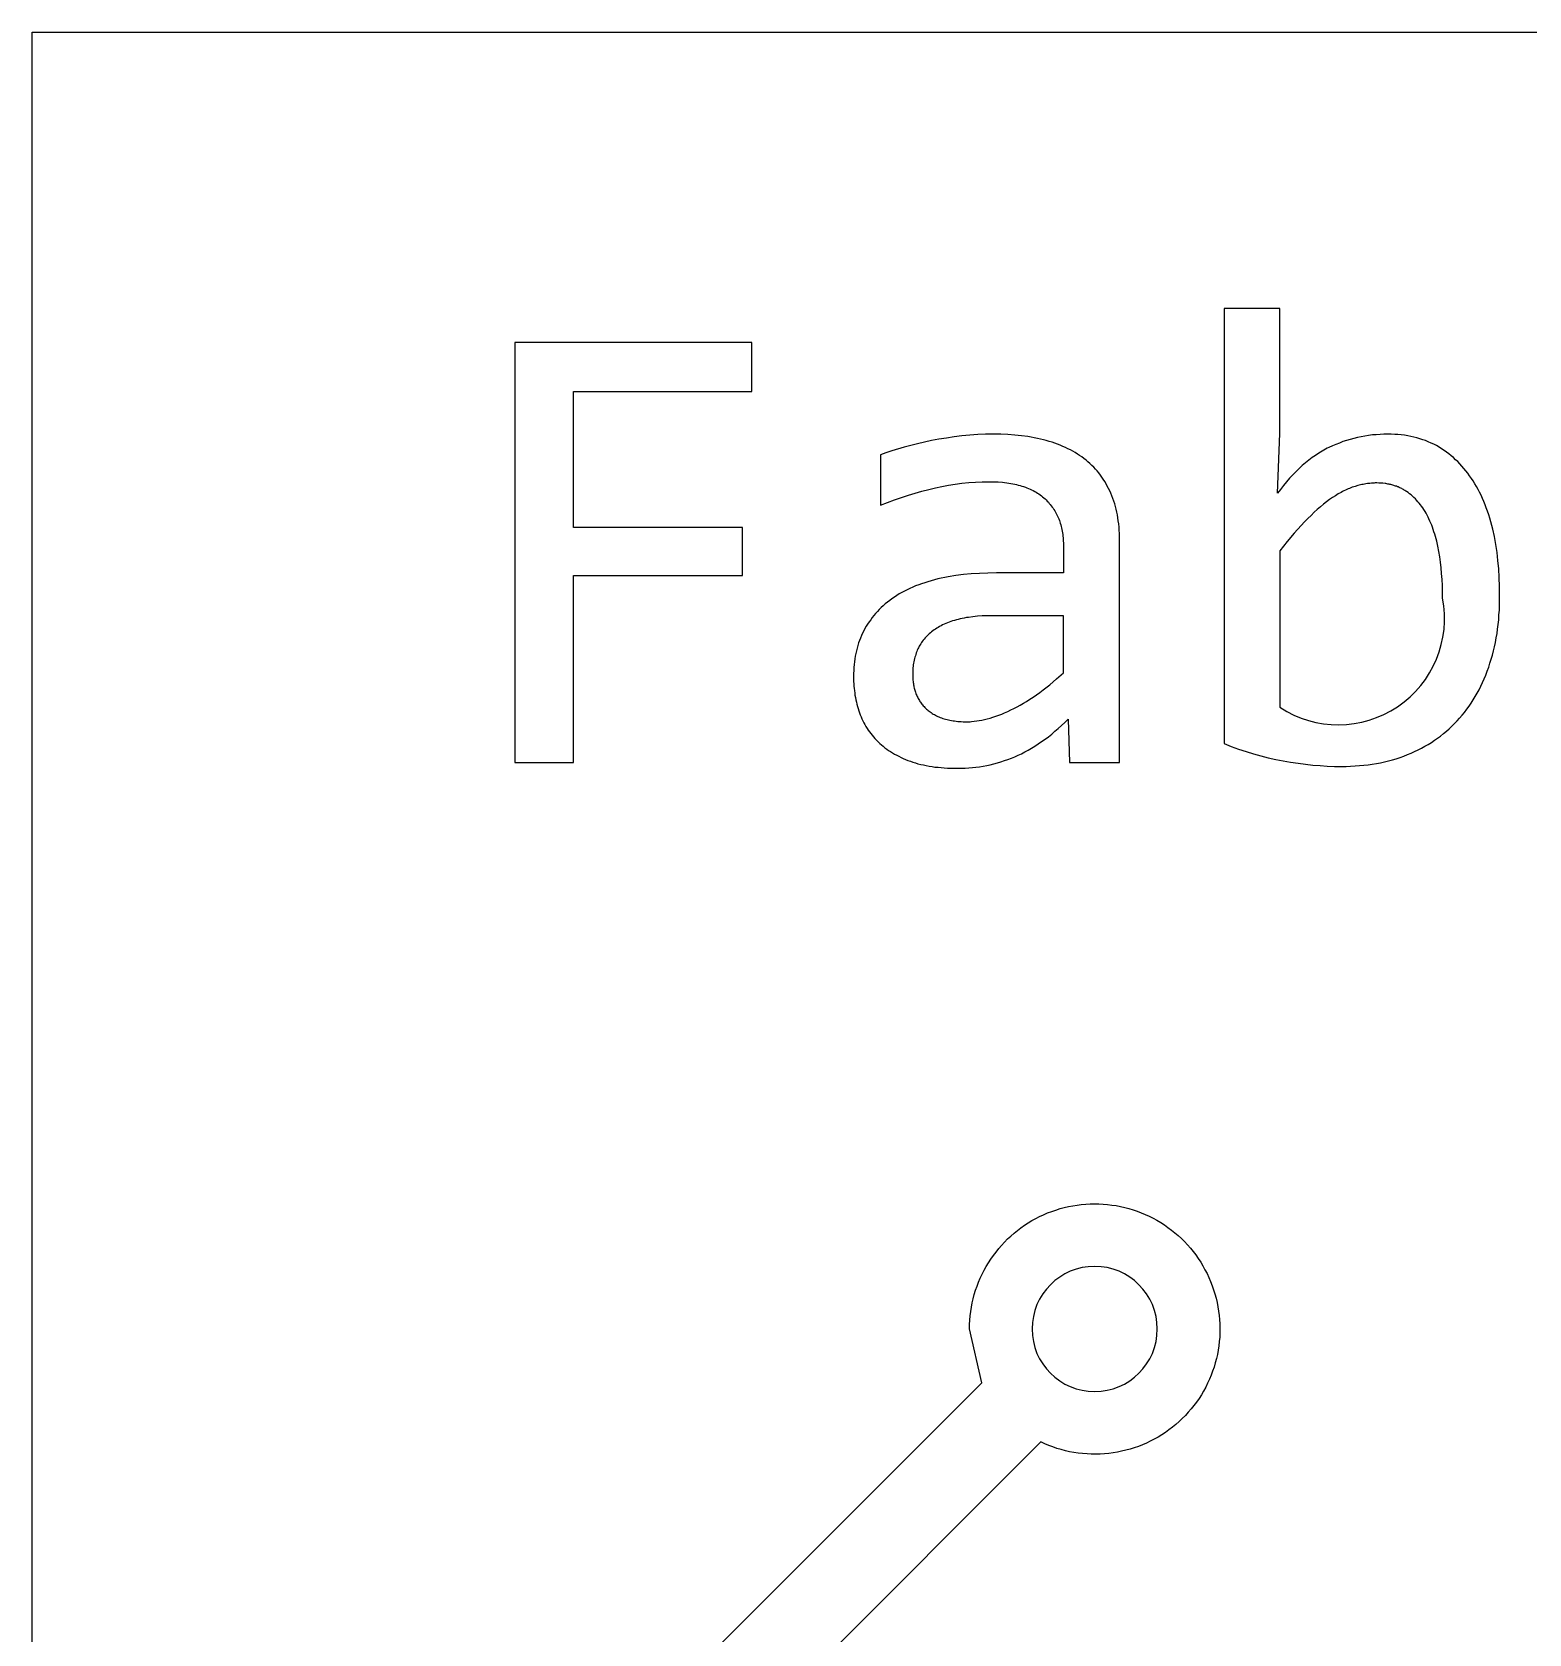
# Model space of a CAD drawing. Extents: x 77.4 to 152.4, y 0 to 50.
# Drawn here: x 77.38 to 88.14, y 38.49 to 50 of the extents above; entities that cross this region are included whole.
import ezdxf

# ---------------------------------------------------------------- set-up
doc = ezdxf.new("R2010")
doc.units = 0
doc.layers.add('DEFAULT', color=7, linetype='CONTINUOUS')

msp = doc.modelspace()

# ---------------------------------------------------------------- linework, layer by layer
at = {"layer": 'DEFAULT'}
for p, q in [((77.378, 0), (77.378, 50)), ((77.378, 50), (152.378, 50)), ((86.348, 48.013), (85.946, 48.013)), ((85.946, 48.013), (85.946, 44.886)), ((86.348, 47.114), (86.348, 48.013)), ((82.551, 47.768), (80.848, 47.768)), ((80.848, 47.768), (80.848, 44.749)), ((82.551, 47.417), (82.551, 47.768)), ((81.269, 46.438), (81.269, 47.417)), ((81.269, 47.417), (82.551, 47.417)), ((84.061, 47.097), (84.005, 47.09)), ((84.118, 47.103), (84.061, 47.097)), ((84.175, 47.107), (84.118, 47.103)), ((84.232, 47.109), (84.175, 47.107)), ((84.29, 47.11), (84.232, 47.109)), ((84.342, 47.109), (84.29, 47.11)), ((84.392, 47.107), (84.342, 47.109)), ((84.441, 47.103), (84.392, 47.107)), ((84.489, 47.098), (84.441, 47.103)), ((84.536, 47.092), (84.489, 47.098)), ((86.329, 46.685), (86.348, 47.114)), ((86.958, 47.096), (86.931, 47.091)), ((86.985, 47.1), (86.958, 47.096)), ((87.012, 47.104), (86.985, 47.1)), ((87.04, 47.106), (87.012, 47.104)), ((87.068, 47.108), (87.04, 47.106)), ((87.095, 47.109), (87.068, 47.108)), ((87.124, 47.11), (87.095, 47.109)), ((87.148, 47.109), (87.124, 47.11)), ((87.173, 47.108), (87.148, 47.109)), ((87.196, 47.107), (87.173, 47.108)), ((87.22, 47.105), (87.196, 47.107)), ((87.243, 47.102), (87.22, 47.105)), ((87.266, 47.098), (87.243, 47.102)), ((87.288, 47.094), (87.266, 47.098)), ((87.31, 47.089), (87.288, 47.094)), ((83.557, 46.989), (83.516, 46.976)), ((83.646, 47.016), (83.557, 46.989)), ((83.694, 47.029), (83.646, 47.016)), ((83.743, 47.041), (83.694, 47.029)), ((83.793, 47.053), (83.743, 47.041)), ((83.844, 47.064), (83.793, 47.053)), ((83.896, 47.073), (83.844, 47.064)), ((83.95, 47.082), (83.896, 47.073)), ((84.005, 47.09), (83.95, 47.082)), ((84.559, 47.088), (84.536, 47.092)), ((84.582, 47.084), (84.559, 47.088)), ((84.604, 47.079), (84.582, 47.084)), ((84.626, 47.074), (84.604, 47.079)), ((84.647, 47.069), (84.626, 47.074)), ((84.668, 47.064), (84.647, 47.069)), ((84.689, 47.058), (84.668, 47.064)), ((84.71, 47.051), (84.689, 47.058)), ((84.73, 47.045), (84.71, 47.051)), ((84.75, 47.037), (84.73, 47.045)), ((84.769, 47.03), (84.75, 47.037)), ((84.788, 47.022), (84.769, 47.03)), ((84.806, 47.014), (84.788, 47.022)), ((84.824, 47.005), (84.806, 47.014)), ((84.842, 46.996), (84.824, 47.005)), ((84.859, 46.987), (84.842, 46.996)), ((84.876, 46.977), (84.859, 46.987)), ((86.639, 46.981), (86.627, 46.973)), ((86.651, 46.988), (86.639, 46.981)), ((86.663, 46.995), (86.651, 46.988)), ((86.675, 47.001), (86.663, 46.995)), ((86.688, 47.008), (86.675, 47.001)), ((86.7, 47.014), (86.688, 47.008)), ((86.725, 47.026), (86.7, 47.014)), ((86.75, 47.036), (86.725, 47.026)), ((86.775, 47.046), (86.75, 47.036)), ((86.8, 47.056), (86.775, 47.046)), ((86.826, 47.064), (86.8, 47.056)), ((86.852, 47.072), (86.826, 47.064)), ((86.878, 47.079), (86.852, 47.072)), ((86.905, 47.086), (86.878, 47.079)), ((86.931, 47.091), (86.905, 47.086)), ((87.332, 47.083), (87.31, 47.089)), ((87.353, 47.077), (87.332, 47.083)), ((87.374, 47.07), (87.353, 47.077)), ((87.394, 47.063), (87.374, 47.07)), ((87.414, 47.055), (87.394, 47.063)), ((87.434, 47.046), (87.414, 47.055)), ((87.453, 47.037), (87.434, 47.046)), ((87.463, 47.032), (87.453, 47.037)), ((87.472, 47.027), (87.463, 47.032)), ((87.491, 47.016), (87.472, 47.027)), ((87.509, 47.005), (87.491, 47.016)), ((87.527, 46.993), (87.509, 47.005)), ((87.544, 46.981), (87.527, 46.993)), ((87.562, 46.968), (87.544, 46.981)), ((83.516, 46.976), (83.477, 46.962)), ((83.477, 46.962), (83.477, 46.599)), ((84.892, 46.967), (84.876, 46.977)), ((84.908, 46.956), (84.892, 46.967)), ((84.924, 46.946), (84.908, 46.956)), ((84.939, 46.934), (84.924, 46.946)), ((84.954, 46.923), (84.939, 46.934)), ((84.968, 46.911), (84.954, 46.923)), ((84.982, 46.898), (84.968, 46.911)), ((84.996, 46.885), (84.982, 46.898)), ((85.009, 46.872), (84.996, 46.885)), ((85.021, 46.859), (85.009, 46.872)), ((86.508, 46.884), (86.485, 46.863)), ((86.532, 46.904), (86.508, 46.884)), ((86.555, 46.923), (86.532, 46.904)), ((86.579, 46.941), (86.555, 46.923)), ((86.603, 46.957), (86.579, 46.941)), ((86.627, 46.973), (86.603, 46.957)), ((87.578, 46.955), (87.562, 46.968)), ((87.595, 46.941), (87.578, 46.955)), ((87.61, 46.926), (87.595, 46.941)), ((87.626, 46.912), (87.61, 46.926)), ((87.641, 46.896), (87.626, 46.912)), ((87.656, 46.88), (87.641, 46.896)), ((87.67, 46.864), (87.656, 46.88)), ((87.684, 46.847), (87.67, 46.864)), ((83.966, 46.743), (84.014, 46.751)), ((84.014, 46.751), (84.062, 46.757)), ((84.062, 46.757), (84.111, 46.762)), ((84.111, 46.762), (84.16, 46.765)), ((84.16, 46.765), (84.208, 46.767)), ((84.208, 46.767), (84.257, 46.768)), ((84.257, 46.768), (84.291, 46.767)), ((84.291, 46.767), (84.323, 46.766)), ((84.323, 46.766), (84.354, 46.764)), ((84.354, 46.764), (84.369, 46.762)), ((84.369, 46.762), (84.384, 46.76)), ((84.384, 46.76), (84.398, 46.758)), ((84.398, 46.758), (84.413, 46.756)), ((84.413, 46.756), (84.427, 46.753)), ((84.427, 46.753), (84.441, 46.751)), ((84.441, 46.751), (84.454, 46.748)), ((85.034, 46.845), (85.021, 46.859)), ((85.045, 46.831), (85.034, 46.845)), ((85.057, 46.816), (85.045, 46.831)), ((85.068, 46.801), (85.057, 46.816)), ((85.078, 46.785), (85.068, 46.801)), ((85.088, 46.77), (85.078, 46.785)), ((85.098, 46.753), (85.088, 46.77)), ((85.107, 46.737), (85.098, 46.753)), ((86.395, 46.767), (86.373, 46.741)), ((86.417, 46.793), (86.395, 46.767)), ((86.44, 46.817), (86.417, 46.793)), ((86.462, 46.84), (86.44, 46.817)), ((86.485, 46.863), (86.462, 46.84)), ((86.947, 46.749), (86.937, 46.747)), ((86.956, 46.751), (86.947, 46.749)), ((86.966, 46.753), (86.956, 46.751)), ((86.976, 46.754), (86.966, 46.753)), ((86.985, 46.755), (86.976, 46.754)), ((86.995, 46.756), (86.985, 46.755)), ((87.005, 46.757), (86.995, 46.756)), ((87.014, 46.758), (87.005, 46.757)), ((87.024, 46.758), (87.014, 46.758)), ((87.033, 46.759), (87.024, 46.758)), ((87.043, 46.759), (87.033, 46.759)), ((87.058, 46.758), (87.043, 46.759)), ((87.073, 46.758), (87.058, 46.758)), ((87.088, 46.757), (87.073, 46.758)), ((87.103, 46.755), (87.088, 46.757)), ((87.11, 46.754), (87.103, 46.755)), ((87.117, 46.753), (87.11, 46.754)), ((87.124, 46.751), (87.117, 46.753)), ((87.132, 46.75), (87.124, 46.751)), ((87.138, 46.749), (87.132, 46.75)), ((87.145, 46.747), (87.138, 46.749)), ((87.698, 46.829), (87.684, 46.847)), ((87.711, 46.811), (87.698, 46.829)), ((87.724, 46.792), (87.711, 46.811)), ((87.737, 46.773), (87.724, 46.792)), ((87.749, 46.753), (87.737, 46.773)), ((87.761, 46.733), (87.749, 46.753)), ((83.477, 46.599), (83.578, 46.637)), ((83.578, 46.637), (83.627, 46.655)), ((83.627, 46.655), (83.677, 46.671)), ((83.677, 46.671), (83.726, 46.686)), ((83.726, 46.686), (83.774, 46.7)), ((83.774, 46.7), (83.823, 46.712)), ((83.823, 46.712), (83.871, 46.724)), ((83.871, 46.724), (83.918, 46.734)), ((83.918, 46.734), (83.966, 46.743)), ((84.454, 46.748), (84.467, 46.744)), ((84.467, 46.744), (84.48, 46.741)), ((84.48, 46.741), (84.493, 46.737)), ((84.493, 46.737), (84.505, 46.733)), ((84.505, 46.733), (84.518, 46.729)), ((84.518, 46.729), (84.529, 46.724)), ((84.529, 46.724), (84.541, 46.72)), ((84.541, 46.72), (84.552, 46.715)), ((84.552, 46.715), (84.563, 46.71)), ((84.563, 46.71), (84.574, 46.704)), ((84.574, 46.704), (84.585, 46.698)), ((84.585, 46.698), (84.595, 46.692)), ((84.595, 46.692), (84.605, 46.686)), ((84.605, 46.686), (84.615, 46.68)), ((84.615, 46.68), (84.624, 46.673)), ((84.624, 46.673), (84.633, 46.666)), ((84.633, 46.666), (84.642, 46.659)), ((84.642, 46.659), (84.651, 46.652)), ((84.651, 46.652), (84.659, 46.644)), ((84.659, 46.644), (84.667, 46.637)), ((84.667, 46.637), (84.675, 46.629)), ((85.116, 46.72), (85.107, 46.737)), ((85.125, 46.702), (85.116, 46.72)), ((85.133, 46.685), (85.125, 46.702)), ((85.14, 46.667), (85.133, 46.685)), ((85.147, 46.648), (85.14, 46.667)), ((85.154, 46.629), (85.147, 46.648)), ((86.351, 46.713), (86.329, 46.685)), ((86.373, 46.741), (86.351, 46.713)), ((86.704, 46.639), (86.683, 46.623)), ((86.725, 46.654), (86.704, 46.639)), ((86.746, 46.667), (86.725, 46.654)), ((86.767, 46.68), (86.746, 46.667)), ((86.788, 46.691), (86.767, 46.68)), ((86.798, 46.697), (86.788, 46.691)), ((86.808, 46.702), (86.798, 46.697)), ((86.818, 46.707), (86.808, 46.702)), ((86.828, 46.712), (86.818, 46.707)), ((86.838, 46.716), (86.828, 46.712)), ((86.848, 46.72), (86.838, 46.716)), ((86.858, 46.724), (86.848, 46.72)), ((86.868, 46.728), (86.858, 46.724)), ((86.878, 46.731), (86.868, 46.728)), ((86.888, 46.734), (86.878, 46.731)), ((86.908, 46.74), (86.888, 46.734)), ((86.917, 46.743), (86.908, 46.74)), ((86.927, 46.745), (86.917, 46.743)), ((86.937, 46.747), (86.927, 46.745)), ((87.152, 46.745), (87.145, 46.747)), ((87.159, 46.743), (87.152, 46.745)), ((87.166, 46.741), (87.159, 46.743)), ((87.172, 46.739), (87.166, 46.741)), ((87.179, 46.737), (87.172, 46.739)), ((87.185, 46.735), (87.179, 46.737)), ((87.192, 46.732), (87.185, 46.735)), ((87.198, 46.73), (87.192, 46.732)), ((87.204, 46.727), (87.198, 46.73)), ((87.21, 46.724), (87.204, 46.727)), ((87.217, 46.721), (87.21, 46.724)), ((87.223, 46.718), (87.217, 46.721)), ((87.229, 46.715), (87.223, 46.718)), ((87.235, 46.712), (87.229, 46.715)), ((87.24, 46.708), (87.235, 46.712)), ((87.246, 46.705), (87.24, 46.708)), ((87.252, 46.701), (87.246, 46.705)), ((87.258, 46.697), (87.252, 46.701)), ((87.269, 46.69), (87.258, 46.697)), ((87.28, 46.681), (87.269, 46.69)), ((87.29, 46.673), (87.28, 46.681)), ((87.301, 46.664), (87.29, 46.673)), ((87.311, 46.655), (87.301, 46.664)), ((87.321, 46.645), (87.311, 46.655)), ((87.33, 46.635), (87.321, 46.645)), ((87.34, 46.624), (87.33, 46.635)), ((87.772, 46.713), (87.761, 46.733)), ((87.783, 46.692), (87.772, 46.713)), ((87.793, 46.67), (87.783, 46.692)), ((87.803, 46.648), (87.793, 46.67)), ((87.813, 46.625), (87.803, 46.648)), ((84.675, 46.629), (84.683, 46.62)), ((84.683, 46.62), (84.69, 46.612)), ((84.69, 46.612), (84.697, 46.604)), ((84.697, 46.604), (84.704, 46.595)), ((84.704, 46.595), (84.711, 46.586)), ((84.711, 46.586), (84.717, 46.577)), ((84.717, 46.577), (84.723, 46.568)), ((84.723, 46.568), (84.729, 46.559)), ((84.729, 46.559), (84.734, 46.55)), ((84.734, 46.55), (84.739, 46.54)), ((84.739, 46.54), (84.744, 46.53)), ((84.744, 46.53), (84.749, 46.521)), ((84.749, 46.521), (84.754, 46.51)), ((85.16, 46.61), (85.154, 46.629)), ((85.166, 46.59), (85.16, 46.61)), ((85.171, 46.57), (85.166, 46.59)), ((85.175, 46.55), (85.171, 46.57)), ((85.18, 46.529), (85.175, 46.55)), ((85.183, 46.508), (85.18, 46.529)), ((86.571, 46.526), (86.547, 46.503)), ((86.594, 46.548), (86.571, 46.526)), ((86.616, 46.568), (86.594, 46.548)), ((86.639, 46.588), (86.616, 46.568)), ((86.661, 46.606), (86.639, 46.588)), ((86.683, 46.623), (86.661, 46.606)), ((87.349, 46.614), (87.34, 46.624)), ((87.358, 46.602), (87.349, 46.614)), ((87.366, 46.591), (87.358, 46.602)), ((87.375, 46.579), (87.366, 46.591)), ((87.383, 46.567), (87.375, 46.579)), ((87.391, 46.554), (87.383, 46.567)), ((87.398, 46.541), (87.391, 46.554)), ((87.405, 46.528), (87.398, 46.541)), ((87.413, 46.514), (87.405, 46.528)), ((87.822, 46.602), (87.813, 46.625)), ((87.831, 46.579), (87.822, 46.602)), ((87.84, 46.555), (87.831, 46.579)), ((87.848, 46.53), (87.84, 46.555)), ((87.856, 46.505), (87.848, 46.53)), ((82.484, 46.438), (81.269, 46.438)), ((82.484, 46.093), (82.484, 46.438)), ((84.754, 46.51), (84.758, 46.5)), ((84.758, 46.5), (84.762, 46.49)), ((84.762, 46.49), (84.766, 46.479)), ((84.766, 46.479), (84.769, 46.469)), ((84.769, 46.469), (84.772, 46.458)), ((84.772, 46.458), (84.775, 46.447)), ((84.775, 46.447), (84.778, 46.436)), ((84.778, 46.436), (84.78, 46.424)), ((84.78, 46.424), (84.783, 46.413)), ((84.783, 46.413), (84.785, 46.401)), ((85.186, 46.486), (85.183, 46.508)), ((85.189, 46.464), (85.186, 46.486)), ((85.191, 46.441), (85.189, 46.464)), ((85.193, 46.419), (85.191, 46.441)), ((85.194, 46.395), (85.193, 46.419)), ((86.5, 46.454), (86.451, 46.399)), ((86.524, 46.479), (86.5, 46.454)), ((86.547, 46.503), (86.524, 46.479)), ((87.419, 46.5), (87.413, 46.514)), ((87.426, 46.485), (87.419, 46.5)), ((87.432, 46.471), (87.426, 46.485)), ((87.439, 46.456), (87.432, 46.471)), ((87.444, 46.44), (87.439, 46.456)), ((87.45, 46.424), (87.444, 46.44)), ((87.455, 46.408), (87.45, 46.424)), ((87.461, 46.392), (87.455, 46.408)), ((87.863, 46.48), (87.856, 46.505)), ((87.87, 46.454), (87.863, 46.48)), ((87.877, 46.427), (87.87, 46.454)), ((87.889, 46.373), (87.877, 46.427)), ((84.785, 46.401), (84.786, 46.389)), ((84.786, 46.389), (84.788, 46.377)), ((84.788, 46.377), (84.789, 46.365)), ((84.789, 46.365), (84.79, 46.353)), ((84.79, 46.353), (84.79, 46.341)), ((84.79, 46.341), (84.791, 46.328)), ((84.791, 46.328), (84.791, 46.315)), ((84.791, 46.315), (84.791, 46.112)), ((85.195, 46.372), (85.194, 46.395)), ((85.195, 46.348), (85.195, 46.372)), ((85.195, 44.749), (85.195, 46.348)), ((86.4, 46.338), (86.348, 46.271)), ((86.451, 46.399), (86.4, 46.338)), ((87.465, 46.375), (87.461, 46.392)), ((87.47, 46.358), (87.465, 46.375)), ((87.475, 46.34), (87.47, 46.358)), ((87.483, 46.304), (87.475, 46.34)), ((87.49, 46.267), (87.483, 46.304)), ((87.899, 46.317), (87.889, 46.373)), ((87.908, 46.26), (87.899, 46.317)), ((86.348, 46.271), (86.348, 45.147)), ((87.496, 46.228), (87.49, 46.267)), ((87.501, 46.189), (87.496, 46.228)), ((87.506, 46.148), (87.501, 46.189)), ((87.915, 46.201), (87.908, 46.26)), ((87.92, 46.141), (87.915, 46.201)), ((81.269, 44.749), (81.269, 46.093)), ((81.269, 46.093), (82.484, 46.093)), ((83.864, 46.063), (83.841, 46.056)), ((83.889, 46.069), (83.864, 46.063)), ((83.913, 46.074), (83.889, 46.069)), ((83.939, 46.079), (83.913, 46.074)), ((83.964, 46.084), (83.939, 46.079)), ((84.017, 46.093), (83.964, 46.084)), ((84.072, 46.1), (84.017, 46.093)), ((84.129, 46.105), (84.072, 46.1)), ((84.187, 46.109), (84.129, 46.105)), ((84.248, 46.111), (84.187, 46.109)), ((84.31, 46.112), (84.248, 46.111)), ((84.791, 46.112), (84.31, 46.112)), ((87.51, 46.107), (87.506, 46.148)), ((87.513, 46.064), (87.51, 46.107)), ((87.515, 46.021), (87.513, 46.064)), ((87.924, 46.079), (87.92, 46.141)), ((87.927, 46.015), (87.924, 46.079)), ((83.593, 45.95), (83.576, 45.938)), ((83.611, 45.961), (83.593, 45.95)), ((83.63, 45.971), (83.611, 45.961)), ((83.649, 45.982), (83.63, 45.971)), ((83.668, 45.991), (83.649, 45.982)), ((83.688, 46.001), (83.668, 45.991)), ((83.708, 46.01), (83.688, 46.001)), ((83.729, 46.019), (83.708, 46.01)), ((83.751, 46.027), (83.729, 46.019)), ((83.772, 46.035), (83.751, 46.027)), ((83.795, 46.042), (83.772, 46.035)), ((83.817, 46.049), (83.795, 46.042)), ((83.841, 46.056), (83.817, 46.049)), ((87.516, 45.977), (87.515, 46.021)), ((87.516, 45.932), (87.516, 45.977)), ((87.927, 45.95), (87.927, 46.015)), ((87.927, 45.914), (87.927, 45.95)), ((83.454, 45.835), (83.441, 45.821)), ((83.468, 45.849), (83.454, 45.835)), ((83.482, 45.863), (83.468, 45.849)), ((83.496, 45.876), (83.482, 45.863)), ((83.511, 45.889), (83.496, 45.876)), ((83.527, 45.902), (83.511, 45.889)), ((83.543, 45.914), (83.527, 45.902)), ((83.559, 45.927), (83.543, 45.914)), ((83.576, 45.938), (83.559, 45.927)), ((87.922, 45.81), (87.925, 45.844)), ((87.925, 45.844), (87.926, 45.879)), ((87.926, 45.879), (87.927, 45.914)), ((83.365, 45.713), (83.356, 45.696)), ((83.374, 45.729), (83.365, 45.713)), ((83.384, 45.745), (83.374, 45.729)), ((83.395, 45.761), (83.384, 45.745)), ((83.406, 45.776), (83.395, 45.761)), ((83.417, 45.791), (83.406, 45.776)), ((83.429, 45.806), (83.417, 45.791)), ((83.441, 45.821), (83.429, 45.806)), ((83.881, 45.715), (83.871, 45.709)), ((83.891, 45.721), (83.881, 45.715)), ((83.901, 45.727), (83.891, 45.721)), ((83.912, 45.733), (83.901, 45.727)), ((83.923, 45.738), (83.912, 45.733)), ((83.934, 45.744), (83.923, 45.738)), ((83.946, 45.749), (83.934, 45.744)), ((83.958, 45.754), (83.946, 45.749)), ((83.97, 45.758), (83.958, 45.754)), ((83.982, 45.763), (83.97, 45.758)), ((83.995, 45.767), (83.982, 45.763)), ((84.008, 45.771), (83.995, 45.767)), ((84.022, 45.775), (84.008, 45.771)), ((84.036, 45.778), (84.022, 45.775)), ((84.05, 45.782), (84.036, 45.778)), ((84.064, 45.785), (84.05, 45.782)), ((84.079, 45.788), (84.064, 45.785)), ((84.094, 45.791), (84.079, 45.788)), ((84.109, 45.793), (84.094, 45.791)), ((84.141, 45.797), (84.109, 45.793)), ((84.174, 45.801), (84.141, 45.797)), ((84.208, 45.803), (84.174, 45.801)), ((84.244, 45.804), (84.208, 45.803)), ((84.28, 45.805), (84.244, 45.804)), ((84.791, 45.805), (84.28, 45.805)), ((84.791, 45.394), (84.791, 45.805)), ((87.912, 45.709), (87.916, 45.742)), ((87.916, 45.742), (87.92, 45.776)), ((87.92, 45.776), (87.922, 45.81)), ((83.319, 45.609), (83.313, 45.59)), ((83.326, 45.627), (83.319, 45.609)), ((83.332, 45.644), (83.326, 45.627)), ((83.34, 45.662), (83.332, 45.644)), ((83.348, 45.679), (83.34, 45.662)), ((83.356, 45.696), (83.348, 45.679)), ((83.766, 45.603), (83.76, 45.594)), ((83.771, 45.611), (83.766, 45.603)), ((83.777, 45.62), (83.771, 45.611)), ((83.784, 45.628), (83.777, 45.62)), ((83.79, 45.637), (83.784, 45.628)), ((83.797, 45.645), (83.79, 45.637)), ((83.804, 45.653), (83.797, 45.645)), ((83.812, 45.66), (83.804, 45.653)), ((83.819, 45.668), (83.812, 45.66)), ((83.827, 45.675), (83.819, 45.668)), ((83.835, 45.682), (83.827, 45.675)), ((83.844, 45.689), (83.835, 45.682)), ((83.853, 45.696), (83.844, 45.689)), ((83.862, 45.703), (83.853, 45.696)), ((83.871, 45.709), (83.862, 45.703)), ((87.89, 45.582), (87.896, 45.613)), ((87.896, 45.613), (87.902, 45.645)), ((87.902, 45.645), (87.908, 45.677)), ((87.908, 45.677), (87.912, 45.709)), ((83.292, 45.494), (83.289, 45.474)), ((83.295, 45.514), (83.292, 45.494)), ((83.299, 45.533), (83.295, 45.514)), ((83.303, 45.552), (83.299, 45.533)), ((83.308, 45.571), (83.303, 45.552)), ((83.313, 45.59), (83.308, 45.571)), ((83.718, 45.485), (83.716, 45.474)), ((83.721, 45.496), (83.718, 45.485)), ((83.723, 45.506), (83.721, 45.496)), ((83.727, 45.517), (83.723, 45.506)), ((83.73, 45.527), (83.727, 45.517)), ((83.733, 45.537), (83.73, 45.527)), ((83.737, 45.547), (83.733, 45.537)), ((83.741, 45.556), (83.737, 45.547)), ((83.745, 45.566), (83.741, 45.556)), ((83.75, 45.575), (83.745, 45.566)), ((83.755, 45.585), (83.75, 45.575)), ((83.76, 45.594), (83.755, 45.585)), ((87.857, 45.463), (87.866, 45.492)), ((87.866, 45.492), (87.875, 45.522)), ((87.875, 45.522), (87.883, 45.552)), ((87.883, 45.552), (87.89, 45.582)), ((83.284, 45.411), (83.283, 45.39)), ((83.283, 45.39), (83.283, 45.368)), ((83.283, 45.368), (83.283, 45.351)), ((83.285, 45.432), (83.284, 45.411)), ((83.287, 45.453), (83.285, 45.432)), ((83.289, 45.474), (83.287, 45.453)), ((83.709, 45.418), (83.708, 45.406)), ((83.708, 45.406), (83.708, 45.394)), ((83.708, 45.394), (83.708, 45.382)), ((83.708, 45.382), (83.708, 45.374)), ((83.708, 45.374), (83.708, 45.365)), ((83.71, 45.429), (83.709, 45.418)), ((83.711, 45.441), (83.71, 45.429)), ((83.712, 45.452), (83.711, 45.441)), ((83.714, 45.463), (83.712, 45.452)), ((83.716, 45.474), (83.714, 45.463)), ((84.742, 45.35), (84.791, 45.394)), ((87.816, 45.351), (87.827, 45.378)), ((87.827, 45.378), (87.838, 45.406)), ((87.838, 45.406), (87.848, 45.434)), ((87.848, 45.434), (87.857, 45.463)), ((83.283, 45.351), (83.283, 45.333)), ((83.283, 45.333), (83.284, 45.316)), ((83.284, 45.316), (83.285, 45.299)), ((83.285, 45.299), (83.287, 45.282)), ((83.287, 45.282), (83.289, 45.266)), ((83.289, 45.266), (83.291, 45.249)), ((83.708, 45.365), (83.708, 45.357)), ((83.708, 45.357), (83.709, 45.349)), ((83.709, 45.349), (83.71, 45.341)), ((83.71, 45.341), (83.711, 45.333)), ((83.711, 45.333), (83.712, 45.325)), ((83.712, 45.325), (83.713, 45.317)), ((83.713, 45.317), (83.714, 45.309)), ((83.714, 45.309), (83.716, 45.301)), ((83.716, 45.301), (83.717, 45.293)), ((83.717, 45.293), (83.719, 45.285)), ((83.719, 45.285), (83.721, 45.277)), ((83.721, 45.277), (83.724, 45.269)), ((83.724, 45.269), (83.726, 45.262)), ((83.726, 45.262), (83.728, 45.254)), ((83.728, 45.254), (83.731, 45.246)), ((84.597, 45.236), (84.621, 45.253)), ((84.621, 45.253), (84.645, 45.271)), ((84.645, 45.271), (84.693, 45.309)), ((84.693, 45.309), (84.742, 45.35)), ((87.765, 45.248), (87.779, 45.273)), ((87.779, 45.273), (87.791, 45.299)), ((87.791, 45.299), (87.804, 45.325)), ((87.804, 45.325), (87.816, 45.351)), ((83.291, 45.249), (83.293, 45.233)), ((83.293, 45.233), (83.296, 45.216)), ((83.296, 45.216), (83.299, 45.2)), ((83.299, 45.2), (83.303, 45.184)), ((83.303, 45.184), (83.307, 45.169)), ((83.307, 45.169), (83.311, 45.153)), ((83.311, 45.153), (83.315, 45.138)), ((83.315, 45.138), (83.32, 45.122)), ((83.731, 45.246), (83.734, 45.239)), ((83.734, 45.239), (83.737, 45.231)), ((83.737, 45.231), (83.74, 45.224)), ((83.74, 45.224), (83.744, 45.217)), ((83.744, 45.217), (83.748, 45.21)), ((83.748, 45.21), (83.752, 45.203)), ((83.752, 45.203), (83.756, 45.196)), ((83.756, 45.196), (83.76, 45.189)), ((83.76, 45.189), (83.764, 45.183)), ((83.764, 45.183), (83.769, 45.176)), ((83.769, 45.176), (83.774, 45.17)), ((83.774, 45.17), (83.779, 45.164)), ((83.779, 45.164), (83.784, 45.157)), ((83.784, 45.157), (83.79, 45.151)), ((83.79, 45.151), (83.795, 45.145)), ((83.795, 45.145), (83.801, 45.14)), ((83.801, 45.14), (83.807, 45.134)), ((84.413, 45.127), (84.436, 45.138)), ((84.436, 45.138), (84.458, 45.15)), ((84.458, 45.15), (84.481, 45.162)), ((84.481, 45.162), (84.504, 45.175)), ((84.504, 45.175), (84.527, 45.189)), ((84.527, 45.189), (84.55, 45.204)), ((84.55, 45.204), (84.574, 45.219)), ((84.574, 45.219), (84.597, 45.236)), ((87.691, 45.132), (87.707, 45.154)), ((87.707, 45.154), (87.722, 45.177)), ((87.722, 45.177), (87.737, 45.2)), ((87.737, 45.2), (87.751, 45.224)), ((87.751, 45.224), (87.765, 45.248)), ((83.32, 45.122), (83.325, 45.107)), ((83.325, 45.107), (83.331, 45.092)), ((83.331, 45.092), (83.337, 45.078)), ((83.337, 45.078), (83.343, 45.063)), ((83.343, 45.063), (83.35, 45.049)), ((83.35, 45.049), (83.357, 45.035)), ((83.357, 45.035), (83.364, 45.022)), ((83.364, 45.022), (83.372, 45.008)), ((83.807, 45.134), (83.814, 45.128)), ((83.814, 45.128), (83.82, 45.123)), ((83.82, 45.123), (83.827, 45.118)), ((83.827, 45.118), (83.834, 45.113)), ((83.834, 45.113), (83.841, 45.108)), ((83.841, 45.108), (83.849, 45.103)), ((83.849, 45.103), (83.856, 45.098)), ((83.856, 45.098), (83.864, 45.094)), ((83.864, 45.094), (83.872, 45.09)), ((83.872, 45.09), (83.88, 45.085)), ((83.88, 45.085), (83.889, 45.081)), ((83.889, 45.081), (83.897, 45.078)), ((83.897, 45.078), (83.906, 45.074)), ((83.906, 45.074), (83.916, 45.07)), ((83.916, 45.07), (83.925, 45.067)), ((83.925, 45.067), (83.935, 45.064)), ((83.935, 45.064), (83.944, 45.061)), ((83.944, 45.061), (83.955, 45.058)), ((83.955, 45.058), (83.965, 45.056)), ((83.965, 45.056), (83.976, 45.053)), ((83.976, 45.053), (83.986, 45.051)), ((83.986, 45.051), (83.998, 45.05)), ((83.998, 45.05), (84.009, 45.048)), ((84.009, 45.048), (84.021, 45.046)), ((84.021, 45.046), (84.032, 45.045)), ((84.032, 45.045), (84.045, 45.044)), ((84.045, 45.044), (84.057, 45.044)), ((84.057, 45.044), (84.07, 45.043)), ((84.07, 45.043), (84.096, 45.043)), ((84.096, 45.043), (84.104, 45.043)), ((84.104, 45.043), (84.113, 45.043)), ((84.113, 45.043), (84.122, 45.043)), ((84.122, 45.043), (84.131, 45.044)), ((84.131, 45.044), (84.149, 45.046)), ((84.149, 45.046), (84.168, 45.048)), ((84.168, 45.048), (84.186, 45.051)), ((84.186, 45.051), (84.205, 45.054)), ((84.205, 45.054), (84.225, 45.059)), ((84.225, 45.059), (84.244, 45.064)), ((84.244, 45.064), (84.264, 45.069)), ((84.264, 45.069), (84.285, 45.076)), ((84.285, 45.076), (84.305, 45.082)), ((84.305, 45.082), (84.326, 45.09)), ((84.326, 45.09), (84.348, 45.098)), ((84.348, 45.098), (84.369, 45.107)), ((84.369, 45.107), (84.391, 45.117)), ((84.391, 45.117), (84.413, 45.127)), ((84.778, 45.016), (84.802, 45.038)), ((84.802, 45.038), (84.826, 45.061)), ((84.826, 45.061), (84.835, 44.749)), ((87.584, 45.01), (87.603, 45.029)), ((87.603, 45.029), (87.621, 45.048)), ((87.621, 45.048), (87.639, 45.068)), ((87.639, 45.068), (87.657, 45.089)), ((87.657, 45.089), (87.674, 45.11)), ((87.674, 45.11), (87.691, 45.132)), ((83.372, 45.008), (83.38, 44.995)), ((83.38, 44.995), (83.389, 44.982)), ((83.389, 44.982), (83.398, 44.969)), ((83.398, 44.969), (83.407, 44.957)), ((83.407, 44.957), (83.417, 44.945)), ((83.417, 44.945), (83.427, 44.933)), ((83.427, 44.933), (83.437, 44.921)), ((83.437, 44.921), (83.448, 44.909)), ((83.448, 44.909), (83.459, 44.898)), ((84.635, 44.9), (84.659, 44.917)), ((84.659, 44.917), (84.683, 44.935)), ((84.683, 44.935), (84.707, 44.954)), ((84.707, 44.954), (84.73, 44.974)), ((84.73, 44.974), (84.754, 44.995)), ((84.754, 44.995), (84.778, 45.016)), ((87.436, 44.894), (87.459, 44.909)), ((87.459, 44.909), (87.481, 44.924)), ((87.481, 44.924), (87.502, 44.94)), ((87.502, 44.94), (87.524, 44.957)), ((87.524, 44.957), (87.544, 44.974)), ((87.544, 44.974), (87.564, 44.992)), ((87.564, 44.992), (87.584, 45.01)), ((83.459, 44.898), (83.471, 44.887)), ((83.471, 44.887), (83.483, 44.877)), ((83.483, 44.877), (83.495, 44.866)), ((83.495, 44.866), (83.508, 44.856)), ((83.508, 44.856), (83.521, 44.846)), ((83.521, 44.846), (83.535, 44.837)), ((83.535, 44.837), (83.549, 44.828)), ((83.549, 44.828), (83.563, 44.819)), ((83.563, 44.819), (83.578, 44.81)), ((83.578, 44.81), (83.593, 44.802)), ((83.593, 44.802), (83.608, 44.794)), ((83.608, 44.794), (83.624, 44.786)), ((84.417, 44.781), (84.441, 44.791)), ((84.441, 44.791), (84.465, 44.802)), ((84.465, 44.802), (84.49, 44.813)), ((84.49, 44.813), (84.514, 44.826)), ((84.514, 44.826), (84.538, 44.839)), ((84.538, 44.839), (84.562, 44.853)), ((84.562, 44.853), (84.587, 44.868)), ((84.587, 44.868), (84.611, 44.883)), ((84.611, 44.883), (84.635, 44.9)), ((85.946, 44.886), (85.998, 44.865)), ((85.998, 44.865), (86.051, 44.846)), ((86.051, 44.846), (86.104, 44.828)), ((86.104, 44.828), (86.157, 44.812)), ((86.157, 44.812), (86.21, 44.797)), ((86.21, 44.797), (86.264, 44.783)), ((87.211, 44.786), (87.238, 44.796)), ((87.238, 44.796), (87.265, 44.806)), ((87.265, 44.806), (87.291, 44.817)), ((87.291, 44.817), (87.316, 44.828)), ((87.316, 44.828), (87.341, 44.84)), ((87.341, 44.84), (87.366, 44.853)), ((87.366, 44.853), (87.39, 44.866)), ((87.39, 44.866), (87.413, 44.879)), ((87.413, 44.879), (87.436, 44.894)), ((80.848, 44.749), (81.269, 44.749)), ((83.624, 44.786), (83.64, 44.779)), ((83.64, 44.779), (83.657, 44.772)), ((83.657, 44.772), (83.674, 44.765)), ((83.674, 44.765), (83.692, 44.759)), ((83.692, 44.759), (83.709, 44.752)), ((83.709, 44.752), (83.728, 44.747)), ((83.728, 44.747), (83.746, 44.741)), ((83.746, 44.741), (83.766, 44.736)), ((83.766, 44.736), (83.785, 44.732)), ((83.785, 44.732), (83.805, 44.728)), ((83.805, 44.728), (83.826, 44.724)), ((83.826, 44.724), (83.847, 44.72)), ((83.847, 44.72), (83.868, 44.717)), ((83.868, 44.717), (83.89, 44.715)), ((83.89, 44.715), (83.913, 44.713)), ((83.913, 44.713), (83.935, 44.711)), ((83.935, 44.711), (83.959, 44.709)), ((83.959, 44.709), (83.982, 44.708)), ((83.982, 44.708), (84.031, 44.708)), ((84.031, 44.708), (84.058, 44.708)), ((84.058, 44.708), (84.084, 44.709)), ((84.084, 44.709), (84.111, 44.711)), ((84.111, 44.711), (84.137, 44.713)), ((84.137, 44.713), (84.163, 44.716)), ((84.163, 44.716), (84.189, 44.719)), ((84.189, 44.719), (84.215, 44.724)), ((84.215, 44.724), (84.241, 44.728)), ((84.241, 44.728), (84.266, 44.734)), ((84.266, 44.734), (84.292, 44.74)), ((84.292, 44.74), (84.317, 44.747)), ((84.317, 44.747), (84.342, 44.754)), ((84.342, 44.754), (84.367, 44.763)), ((84.367, 44.763), (84.392, 44.771)), ((84.392, 44.771), (84.417, 44.781)), ((84.835, 44.749), (85.195, 44.749)), ((86.264, 44.783), (86.317, 44.771)), ((86.317, 44.771), (86.371, 44.761)), ((86.371, 44.761), (86.424, 44.752)), ((86.424, 44.752), (86.478, 44.744)), ((86.478, 44.744), (86.531, 44.737)), ((86.531, 44.737), (86.583, 44.731)), ((86.583, 44.731), (86.636, 44.727)), ((86.636, 44.727), (86.688, 44.724)), ((86.688, 44.724), (86.74, 44.722)), ((86.74, 44.722), (86.791, 44.722)), ((86.791, 44.722), (86.824, 44.722)), ((86.824, 44.722), (86.856, 44.723)), ((86.856, 44.723), (86.888, 44.725)), ((86.888, 44.725), (86.919, 44.727)), ((86.919, 44.727), (86.95, 44.73)), ((86.95, 44.73), (86.981, 44.733)), ((86.981, 44.733), (87.011, 44.738)), ((87.011, 44.738), (87.041, 44.743)), ((87.041, 44.743), (87.07, 44.748)), ((87.07, 44.748), (87.099, 44.754)), ((87.099, 44.754), (87.128, 44.761)), ((87.128, 44.761), (87.156, 44.769)), ((87.156, 44.769), (87.184, 44.777)), ((87.184, 44.777), (87.211, 44.786)), ((84.858, 41.564), (84.889, 41.569)), ((84.889, 41.569), (84.92, 41.573)), ((84.92, 41.573), (84.952, 41.576)), ((84.952, 41.576), (84.983, 41.577)), ((84.983, 41.577), (85.014, 41.578)), ((85.014, 41.578), (85.046, 41.577)), ((85.046, 41.577), (85.077, 41.576)), ((85.077, 41.576), (85.108, 41.573)), ((85.108, 41.573), (85.139, 41.569)), ((85.139, 41.569), (85.17, 41.565)), ((84.538, 41.44), (84.565, 41.457)), ((84.565, 41.457), (84.593, 41.472)), ((84.593, 41.472), (84.62, 41.486)), ((84.62, 41.486), (84.649, 41.499)), ((84.649, 41.499), (84.678, 41.512)), ((84.678, 41.512), (84.707, 41.523)), ((84.707, 41.523), (84.737, 41.533)), ((84.737, 41.533), (84.767, 41.543)), ((84.767, 41.543), (84.797, 41.551)), ((84.797, 41.551), (84.827, 41.558)), ((84.827, 41.558), (84.858, 41.564)), ((85.17, 41.565), (85.201, 41.559)), ((85.201, 41.559), (85.232, 41.552)), ((85.232, 41.552), (85.262, 41.544)), ((85.262, 41.544), (85.292, 41.535)), ((85.292, 41.535), (85.322, 41.525)), ((85.322, 41.525), (85.351, 41.513)), ((85.351, 41.513), (85.38, 41.501)), ((85.38, 41.501), (85.408, 41.488)), ((85.408, 41.488), (85.436, 41.474)), ((85.436, 41.474), (85.464, 41.459)), ((85.464, 41.459), (85.491, 41.443)), ((84.39, 41.325), (84.413, 41.346)), ((84.413, 41.346), (84.437, 41.367)), ((84.437, 41.367), (84.461, 41.386)), ((84.461, 41.386), (84.486, 41.405)), ((84.486, 41.405), (84.512, 41.423)), ((84.512, 41.423), (84.538, 41.44)), ((85.491, 41.443), (85.517, 41.426)), ((85.517, 41.426), (85.543, 41.408)), ((85.543, 41.408), (85.568, 41.389)), ((85.568, 41.389), (85.592, 41.369)), ((85.592, 41.369), (85.616, 41.349)), ((85.616, 41.349), (85.639, 41.328)), ((84.288, 41.206), (84.307, 41.231)), ((84.307, 41.231), (84.326, 41.256)), ((84.326, 41.256), (84.347, 41.279)), ((84.347, 41.279), (84.368, 41.302)), ((84.368, 41.302), (84.39, 41.325)), ((85.639, 41.328), (85.662, 41.306)), ((85.662, 41.306), (85.683, 41.283)), ((85.683, 41.283), (85.704, 41.259)), ((85.704, 41.259), (85.723, 41.235)), ((85.723, 41.235), (85.742, 41.21)), ((84.221, 41.1), (84.237, 41.127)), ((84.237, 41.127), (84.253, 41.154)), ((84.253, 41.154), (84.27, 41.18)), ((84.27, 41.18), (84.288, 41.206)), ((85.742, 41.21), (85.761, 41.184)), ((85.761, 41.184), (85.778, 41.158)), ((85.778, 41.158), (85.794, 41.131)), ((85.794, 41.131), (85.809, 41.104)), ((84.171, 40.985), (84.182, 41.015)), ((84.182, 41.015), (84.194, 41.043)), ((84.194, 41.043), (84.207, 41.072)), ((84.207, 41.072), (84.221, 41.1)), ((85.809, 41.104), (85.824, 41.076)), ((85.824, 41.076), (85.837, 41.048)), ((85.837, 41.048), (85.849, 41.019)), ((85.849, 41.019), (85.861, 40.989)), ((84.136, 40.865), (84.143, 40.895)), ((84.143, 40.895), (84.151, 40.926)), ((84.151, 40.926), (84.16, 40.956)), ((84.16, 40.956), (84.171, 40.985)), ((85.861, 40.989), (85.871, 40.96)), ((85.871, 40.96), (85.88, 40.93)), ((85.88, 40.93), (85.889, 40.9)), ((85.889, 40.9), (85.896, 40.869)), ((84.119, 40.741), (84.121, 40.772)), ((84.121, 40.772), (84.125, 40.803)), ((84.125, 40.803), (84.13, 40.834)), ((84.13, 40.834), (84.136, 40.865)), ((85.896, 40.869), (85.902, 40.838)), ((85.902, 40.838), (85.907, 40.807)), ((85.907, 40.807), (85.911, 40.776)), ((85.911, 40.776), (85.914, 40.745)), ((84.116, 40.678), (84.117, 40.709)), ((84.204, 40.29), (84.116, 40.678)), ((84.117, 40.709), (84.119, 40.741)), ((85.914, 40.745), (85.916, 40.714)), ((85.916, 40.651), (85.915, 40.62)), ((85.916, 40.714), (85.916, 40.682)), ((85.916, 40.682), (85.916, 40.651)), ((85.908, 40.557), (85.904, 40.526)), ((85.912, 40.588), (85.908, 40.557)), ((85.915, 40.62), (85.912, 40.588)), ((85.883, 40.435), (85.874, 40.404)), ((85.891, 40.465), (85.883, 40.435)), ((85.898, 40.495), (85.891, 40.465)), ((85.904, 40.526), (85.898, 40.495)), ((85.841, 40.317), (85.828, 40.288)), ((85.853, 40.345), (85.841, 40.317)), ((85.864, 40.375), (85.853, 40.345)), ((85.874, 40.404), (85.864, 40.375)), ((80.939, 37.025), (84.204, 40.29)), ((85.783, 40.205), (85.766, 40.179)), ((85.798, 40.232), (85.783, 40.205)), ((85.814, 40.26), (85.798, 40.232)), ((85.828, 40.288), (85.814, 40.26)), ((85.689, 40.08), (85.668, 40.057)), ((85.709, 40.104), (85.689, 40.08)), ((85.729, 40.128), (85.709, 40.104)), ((85.748, 40.153), (85.729, 40.128)), ((85.766, 40.179), (85.748, 40.153)), ((85.575, 39.972), (85.55, 39.953)), ((85.599, 39.992), (85.575, 39.972)), ((85.623, 40.013), (85.599, 39.992)), ((85.646, 40.034), (85.623, 40.013)), ((85.668, 40.057), (85.646, 40.034)), ((84.629, 39.866), (81.539, 36.777)), ((84.657, 39.853), (84.629, 39.866)), ((84.686, 39.841), (84.657, 39.853)), ((84.715, 39.83), (84.686, 39.841)), ((85.359, 39.846), (85.33, 39.834)), ((85.388, 39.858), (85.359, 39.846)), ((85.416, 39.872), (85.388, 39.858)), ((85.444, 39.886), (85.416, 39.872)), ((85.472, 39.901), (85.444, 39.886)), ((85.498, 39.918), (85.472, 39.901)), ((85.525, 39.935), (85.498, 39.918)), ((85.55, 39.953), (85.525, 39.935)), ((84.745, 39.82), (84.715, 39.83)), ((84.775, 39.811), (84.745, 39.82)), ((84.806, 39.803), (84.775, 39.811)), ((84.836, 39.796), (84.806, 39.803)), ((84.867, 39.79), (84.836, 39.796)), ((84.898, 39.786), (84.867, 39.79)), ((84.929, 39.782), (84.898, 39.786)), ((84.961, 39.78), (84.929, 39.782)), ((84.992, 39.778), (84.961, 39.78)), ((85.023, 39.778), (84.992, 39.778)), ((85.055, 39.779), (85.023, 39.778)), ((85.086, 39.781), (85.055, 39.779)), ((85.117, 39.784), (85.086, 39.781)), ((85.148, 39.788), (85.117, 39.784)), ((85.179, 39.793), (85.148, 39.788)), ((85.21, 39.799), (85.179, 39.793)), ((85.24, 39.806), (85.21, 39.799)), ((85.271, 39.815), (85.24, 39.806)), ((85.301, 39.824), (85.271, 39.815)), ((85.33, 39.834), (85.301, 39.824))]:
    msp.add_line(p, q, dxfattribs=at)
at = {"layer": 'DEFAULT', "extrusion": (0, 0, -1)}
msp.add_circle((-85.016, 40.678), 0.45, dxfattribs=at)
at = {"layer": 'DEFAULT'}
msp.add_arc((86.767, 45.785), 0.764, 236.7317, 11.0655, dxfattribs=at)

doc.saveas('drawing.dxf')
